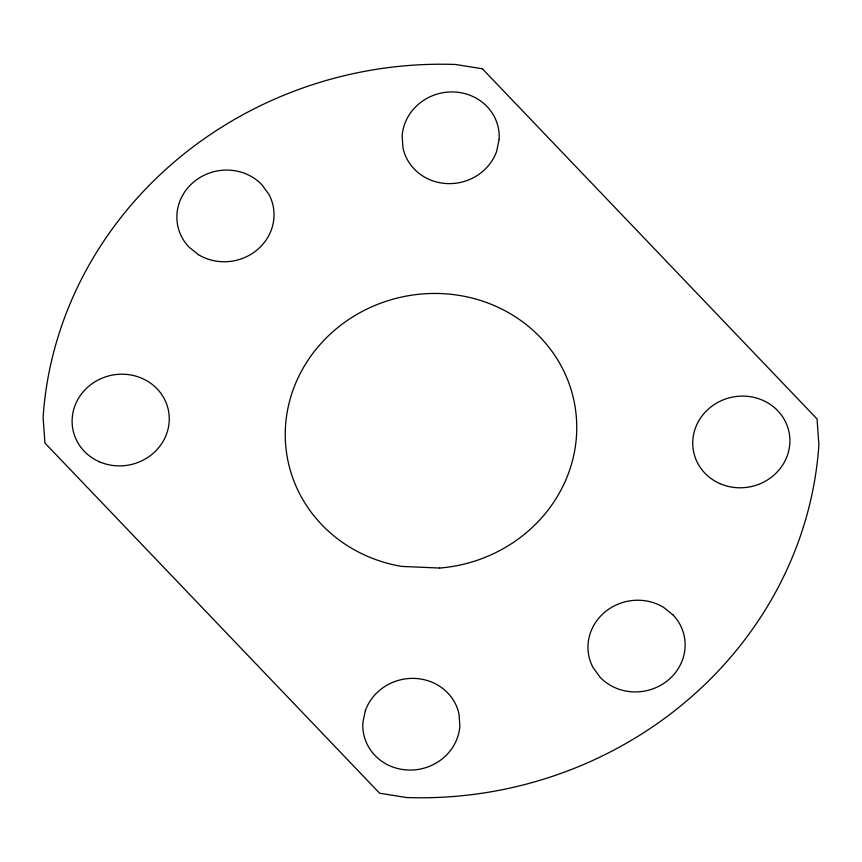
<?xml version="1.0" encoding="UTF-8"?>
<svg xmlns="http://www.w3.org/2000/svg" width="862" height="862" viewBox="0 0 862 862"><rect width="100%" height="100%" fill="white"/><g stroke="black" fill="none" stroke-linecap="round" stroke-linejoin="round"><path stroke-width="1.29" d="M365.337 710.708L362.891 722.507A48.714 45.718 -12 0 0 408.308 770.035A48.714 45.718 -12 0 0 459.866 725.933L459.004 714.016A48.714 45.718 -12 0 0 414.439 678.405A48.714 45.718 -12 0 0 365.337 710.708M499.109 139.493L496.663 151.292A48.714 45.718 -12 0 1 447.561 183.595A48.714 45.718 -12 0 1 402.996 147.984L402.134 136.067A48.714 45.718 -12 0 1 453.692 91.965A48.714 45.718 -12 0 1 499.109 139.493M439.652 568.047L401.703 566.409A146.131 137.144 -12 0 1 313.983 351.879A146.131 137.144 -12 0 1 559.212 362.471A146.131 137.144 -12 0 1 439.652 568.047M482.408 68.798L455.535 64.478A389.678 365.714 -12 0 0 43.1 417.316L44.953 443.046L379.592 793.202L406.465 797.522A389.678 365.714 -12 0 0 818.9 444.684L817.047 418.954L482.408 68.798M673.006 614.897L663.449 607.257A48.714 45.718 -12 0 0 604.434 612.473A48.714 45.718 -12 0 0 593.024 667.511L600.103 677.263A48.714 45.718 -12 0 0 668.675 679.687A48.714 45.718 -12 0 0 673.006 614.897M198.551 254.743L188.993 247.103A48.714 45.718 -12 0 1 193.325 182.313A48.714 45.718 -12 0 1 261.897 184.737L268.976 194.489A48.714 45.718 -12 0 1 257.566 249.527A48.714 45.718 -12 0 1 198.551 254.743M719.932 483.625A48.714 45.718 -12 0 0 789.797 437.67A48.714 45.718 -12 0 0 714.232 404.558A48.714 45.718 -12 0 0 719.932 483.625M99.292 461.72A48.714 45.718 -12 0 0 169.157 415.764A48.714 45.718 -12 0 0 93.592 382.663A48.714 45.718 -12 0 0 99.292 461.72"/></g></svg>
